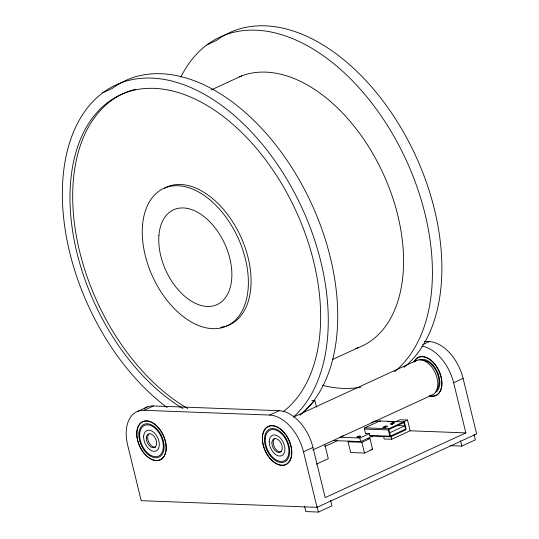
<?xml version="1.0" encoding="UTF-8"?>
<svg xmlns="http://www.w3.org/2000/svg" width="539" height="539" viewBox="0 0 539 539"><rect width="100%" height="100%" fill="white"/><g stroke="black" fill="none" stroke-linecap="round" stroke-linejoin="round"><path stroke-width="0.81" d="M302.52 413.197L314.87 400.565L316.454 407.08M102.787 92.789L112.253 88.43A189.661 117.509 65.3 0 1 299.03 179.48A189.661 117.509 65.3 0 1 299.825 415.306M206.922 44.872L216.395 40.513A189.661 117.509 65.3 0 1 403.172 131.563A189.661 117.509 65.3 0 1 403.967 367.389M211.221 89.919L241.62 75.932M137.856 411.277L147.322 406.918M424.22 341.436L429.246 341.625A37.932 23.5 65.3 0 1 463.095 378.391L476.631 433.915L317.04 507.347L141.211 500.691L127.676 445.174A37.932 23.5 65.3 0 1 144.061 410.3L153.527 405.948L279.121 410.698A37.932 23.5 65.3 0 1 312.97 447.471L325.199 497.618L465.858 432.898L453.629 382.751A37.932 23.5 65.3 0 0 421.781 346.166M332.28 359.614L358.118 347.722M144.061 410.3L269.655 415.057L279.121 410.698M422.691 344.637L429.246 341.625M294.004 416.856L417.031 360.247M269.655 415.057A37.932 23.5 65.3 0 1 303.504 451.823L312.97 447.471M453.629 382.751L463.095 378.391M340.897 436.718L343.646 435.451M371.802 422.502L374.551 421.235M312.761 449.944L431.968 395.094M364.896 427.831L379.773 420.986L403.637 421.889A0.95 0.707 -87.8 0 1 404.533 422.475L406.062 428.741A0.95 0.707 -87.8 0 1 405.604 429.947L390.721 436.792L370.63 436.031A0.95 0.707 -87.8 0 1 369.734 435.451L369.296 433.659L365.53 433.518L364.438 429.037A0.95 0.707 -87.8 0 1 364.896 427.831L388.76 428.734L407.538 420.043L410.159 430.789L465.858 432.898M324.64 446.588L337.636 440.612M365.53 433.518L366.069 433.268M367.537 438.49L369.976 438.578L372.597 449.324L364.485 453.056L350.667 452.538L348.046 441.791L349.521 441.111M385.419 426.079L382.71 427.326L384.846 427.407L387.554 426.16L385.419 426.079L385.594 426.8L387.015 426.854M392.857 422.657L390.148 423.903L392.284 423.984L394.993 422.738L392.857 422.657L393.032 423.378L391.004 424.308M339.853 437.257L359.83 438.012L369.296 433.659M395.579 421.794L400.005 419.76L407.538 420.043M391.301 423.984L393.531 422.953M383.559 427.73L385.594 426.8M333.237 440.558L360.706 441.596L373.702 435.613M348.046 441.791L361.864 442.31L369.976 438.578M316.481 464.106L328.285 458.676L324.795 444.345M389.609 432.824L404.755 425.857L396.765 425.554M383.627 436.684L384.192 438.989L391.725 439.272L410.159 430.789M304.575 506.202L305.889 511.572L318.448 512.05L331.97 505.825L330.663 500.455M450.085 445.645L461.808 446.083L475.331 439.864L474.024 434.488M311.852 400.457L314.87 400.565M375.016 421.08L380.008 421.269M387.501 421.552L393.329 421.767M364.438 429.037L388.302 429.94A0.95 0.707 -87.8 0 1 388.76 428.734M369.734 435.451L389.832 436.206A0.95 0.707 -87.8 0 0 390.721 436.792M370.973 449.263L372.597 449.324M460.501 440.713L461.808 446.083M392.284 423.984L392.459 424.698M390.977 436.206L391.725 439.272M388.302 429.94L389.832 436.206M361.864 442.31L364.485 453.056M359.83 438.012L360.706 441.596M317.134 506.68L318.448 512.05M303.504 451.823L317.04 507.347M413.918 361.999A21.055 13.044 65.3 0 1 438.962 370.785A21.055 13.044 65.3 0 1 429.805 395.976M144.58 408.306A37.932 23.5 65.3 0 1 153.527 405.948M239.336 76.855A147.935 91.657 65.3 0 1 385.654 179.191A147.935 91.657 65.3 0 1 355.875 348.524M167.124 407.578A189.661 117.509 65.3 0 1 72.307 135.006A189.661 117.509 65.3 0 1 266.536 149.566A189.661 117.509 65.3 0 1 293.425 417.045M224.743 326.466A75.689 46.893 65.3 0 1 220.646 327.234M164.456 188.178A75.689 46.893 65.3 0 1 241.088 237.382A75.689 46.893 65.3 0 1 226.333 326.007M182.923 408.528A178.786 110.771 65.3 0 1 76.767 149.465A178.786 110.771 65.3 0 1 262.156 155.36A178.786 110.771 65.3 0 1 283.17 411.715M361.009 387.157A189.661 117.509 65.3 0 1 322.605 385.358M180.801 77.165A189.661 117.509 65.3 0 1 376.862 109.848A189.661 117.509 65.3 0 1 394.501 371.748M187.72 408.522A178.786 110.771 65.3 0 1 75.709 232.248A178.786 110.771 65.3 0 1 135.451 89.272M379.773 420.986A0.95 0.707 -87.8 0 1 380.467 421.161M155.751 446.925A7.398 4.581 65.3 0 1 148.959 442.627A7.398 4.581 65.3 0 1 148.912 433.983M414.309 361.588A20.866 12.923 65.3 0 1 438.982 371.115A20.866 12.923 65.3 0 1 429.954 395.842M419.585 360.099A18.016 11.164 65.3 0 1 437.021 371.088A18.016 11.164 65.3 0 1 435.465 392.405M422.044 360.544A16.877 10.457 65.3 0 1 436.152 370.933A16.877 10.457 65.3 0 1 436.994 389.468M414.437 361.925A18.966 11.75 65.3 0 1 435.249 372.927A18.966 11.75 65.3 0 1 429.671 395.572M281.345 451.675A7.398 4.581 65.3 0 1 274.553 447.383A7.398 4.581 65.3 0 1 274.506 438.739M388.841 429.596L390.512 436.085L405.523 429.037L403.846 422.596L388.841 429.596M136.765 435.094A21.055 13.044 65.3 0 0 159.773 460.09A21.055 13.044 65.3 0 0 157.914 427.063A21.055 13.044 65.3 0 0 136.765 435.094M262.358 439.844A21.055 13.044 65.3 0 0 285.367 464.84A21.055 13.044 65.3 0 0 283.507 431.82A21.055 13.044 65.3 0 0 262.358 439.844M158.938 235.26A52.155 32.313 65.3 0 0 210.331 306.381A52.155 32.313 65.3 0 0 216.685 229.971A52.155 32.313 65.3 0 0 158.938 235.26M142.525 225.363A75.689 46.893 65.3 0 0 217.109 328.561A75.689 46.893 65.3 0 0 226.326 217.682A75.689 46.893 65.3 0 0 142.525 225.363M136.893 432.467A20.866 12.923 65.3 0 0 157.86 460.38A20.866 12.923 65.3 0 0 159.692 429.401A20.866 12.923 65.3 0 0 136.893 432.467M146.298 438.119A7.398 4.581 65.3 0 0 153.965 447.673A7.398 4.581 65.3 0 0 154.188 436.455A7.398 4.581 65.3 0 0 146.298 438.119M138.887 433.599A18.016 11.164 65.3 0 0 156.99 457.699A18.016 11.164 65.3 0 0 158.574 430.951A18.016 11.164 65.3 0 0 138.887 433.599M143.637 436.772A11.191 6.933 65.3 0 0 155.239 451.217A11.191 6.933 65.3 0 0 155.576 434.259A11.191 6.933 65.3 0 0 143.637 436.772M139.682 434.05A16.877 10.457 65.3 0 0 156.64 456.627A16.877 10.457 65.3 0 0 158.129 431.571A16.877 10.457 65.3 0 0 139.682 434.05M357.788 437.237A1.9 0.445 -13.7 0 0 360.611 436.219A1.9 0.445 -13.7 0 0 357.903 436.422A1.9 0.445 -13.7 0 0 357.788 437.237M262.486 437.223A20.866 12.923 65.3 0 0 283.453 465.13A20.866 12.923 65.3 0 0 285.293 434.158A20.866 12.923 65.3 0 0 262.486 437.223M271.892 442.869A7.398 4.581 65.3 0 0 279.559 452.423A7.398 4.581 65.3 0 0 279.781 441.212A7.398 4.581 65.3 0 0 271.892 442.869M264.481 438.348A18.016 11.164 65.3 0 0 282.584 462.455A18.016 11.164 65.3 0 0 284.168 435.701A18.016 11.164 65.3 0 0 264.481 438.348M269.237 441.522A11.191 6.933 65.3 0 0 280.832 455.974A11.191 6.933 65.3 0 0 281.169 439.009A11.191 6.933 65.3 0 0 269.237 441.522M265.276 438.8A16.877 10.457 65.3 0 0 282.234 461.384A16.877 10.457 65.3 0 0 283.723 436.32A16.877 10.457 65.3 0 0 265.276 438.8"/></g></svg>
